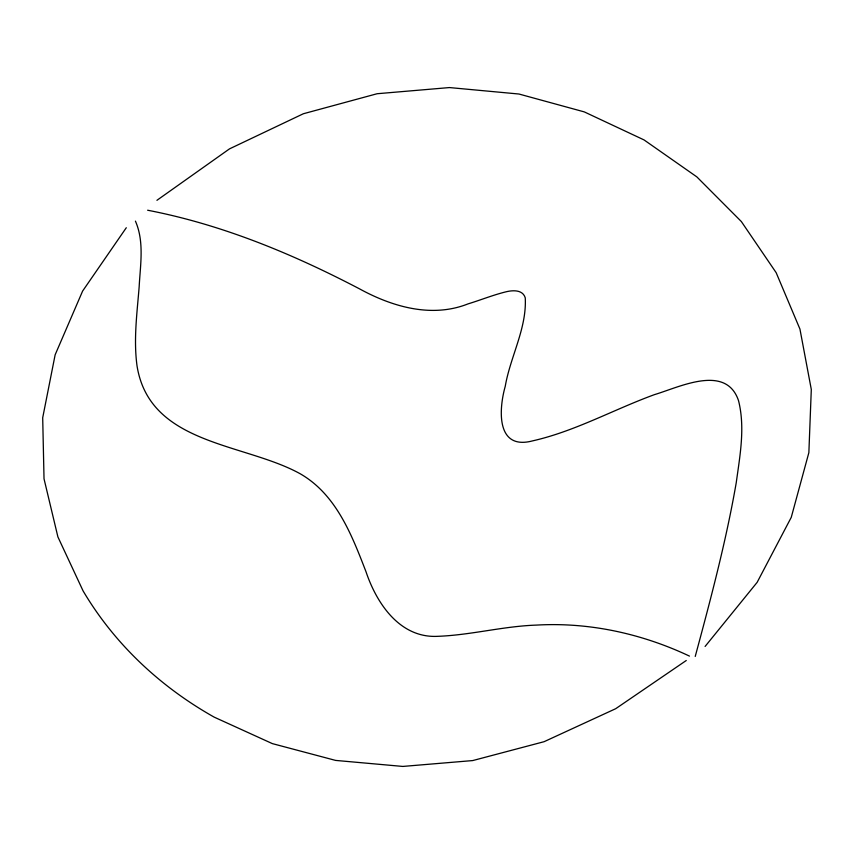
<?xml version="1.0" encoding="UTF-8"?>
<svg xmlns="http://www.w3.org/2000/svg" width="854" height="854" viewBox="0 0 854 854"><rect width="100%" height="100%" fill="white"/><g stroke="black" fill="none" stroke-linecap="round" stroke-linejoin="round"><path stroke-width="1.28" d="M695.231 656.448C710.731 598.974 726.071 541.329 736.255 482.627C739.948 455.641 745.296 427.587 738.529 400.643C726.039 363.569 679.389 387.214 654.57 394.591C613.716 409.482 575.169 431.249 532.544 440.888C495.854 450.56 498.789 409.023 505.248 386.307C510.329 356.588 526.897 328.352 525.253 297.843C522.744 289.41 512.432 290.168 505.643 291.908C492.865 295.078 480.642 300.053 468.067 303.875C431.74 318.286 392.381 306.821 359.577 288.887C292.602 253.851 222.125 224.591 147.625 210.223M126.296 227.73L82.603 291.086L55.147 354.794L42.7 417.745L44.024 478.816L57.901 536.91L83.084 590.904A407.806 356.331 -11.7 0 0 214.205 717.146L272.341 743.61L335.622 760.412L402.821 766.433L472.721 760.572L544.083 741.699L615.681 708.713L686.264 660.505M705.094 646.457L757.135 582.353L791.263 517.332L808.866 452.62L811.3 389.456L799.942 329.068L776.169 272.693L741.347 221.549L696.843 176.885L644.033 139.917L584.285 111.895L518.965 94.025L449.46 87.567L377.137 93.726L303.351 113.753L229.491 148.874L156.922 200.316M689.477 656.107C641.952 633.657 589.121 622.043 536.515 625.096C503.369 626.185 471.045 635.066 437.942 636.315C400.035 638.461 376.71 603.618 366.014 571.774C351.837 535.074 336.316 494.669 300.448 473.906C244.383 442.746 149.792 445.201 137.035 365.928C133.448 339.614 137.056 313.076 139.159 286.795C140.291 265.06 144.465 241.757 135.423 221.122"/></g></svg>
